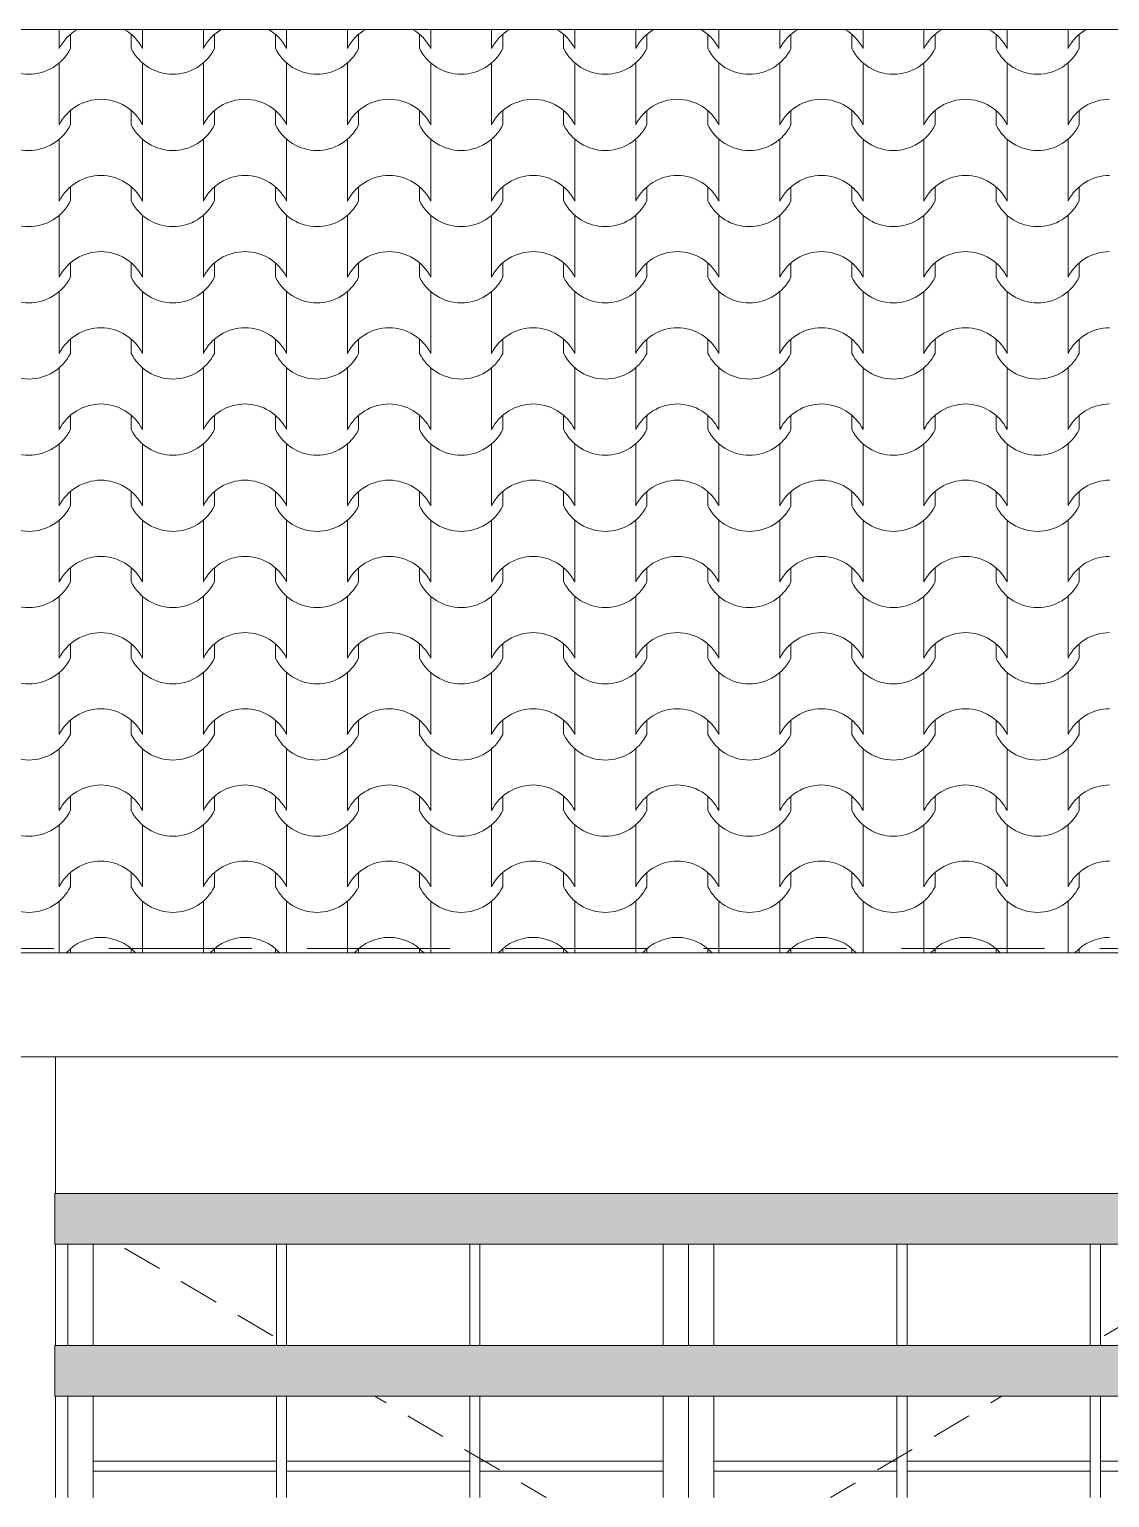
# Model space of a CAD drawing. Header units: millimetres. Extents: x 323482 to 503016, y 8175 to 72038.
# Drawn here: x 463846 to 465978, y 18728 to 21625 of the extents above; entities that cross this region are included whole.
import ezdxf

# ---------------------------------------------------------------- set-up
doc = ezdxf.new("R2010")
doc.units = ezdxf.units.MM
doc.header["$MEASUREMENT"] = 0
doc.linetypes.add('Hidden Line', pattern=[391.222223, 282.222223, -109])
for name, color, linetype, lineweight in [('2D Drafting - General_Pen_No__101', 252, 'Continuous', 13), ('Shell - Roof_Pen_No__120', 7, 'Continuous', 13), ('Structural - Bearing_Pen_No__120', 7, 'Continuous', 13)]:
    doc.layers.add(name, color=color, linetype=linetype, lineweight=lineweight)
doc.layers.add('2D Drafting - General_Pen_No__102', color=7, linetype='Continuous', lineweight=13, true_color=0xcccccc)
doc.layers.add('Structural - Bearing_Pen_No__83', color=7, linetype='Continuous', lineweight=13, true_color=0xff9955)

# ---------------------------------------------------------------- blocks, each defined once
blk = doc.blocks.new('*X2')
at = {"layer": '2D Drafting - General_Pen_No__101', "color": 252, "linetype": 'Continuous', "lineweight": 13}
for p, q in [((463904.8, 21625.4), (463904.8, 21587.4)), ((463926.8, 21615.5), (463926.8, 21587.4)), ((464047, 21615.5), (464047, 21587.4)), ((464069, 21625.4), (464069, 21587.4)), ((464189.2, 21625.4), (464189.2, 21587.4)), ((464211.2, 21615.5), (464211.2, 21587.4)), ((464331.5, 21615.5), (464331.5, 21587.4)), ((464353.5, 21625.4), (464353.5, 21587.4)), ((464473.7, 21625.4), (464473.7, 21587.4)), ((464495.7, 21615.5), (464495.7, 21587.4)), ((464616, 21615.5), (464616, 21587.4)), ((464638, 21625.4), (464638, 21587.4)), ((464758.2, 21625.4), (464758.2, 21587.4)), ((464780.2, 21615.5), (464780.2, 21587.4)), ((464900.4, 21615.5), (464900.4, 21587.4)), ((464922.4, 21625.4), (464922.4, 21587.4)), ((465042.7, 21625.4), (465042.7, 21587.4)), ((465064.7, 21615.5), (465064.7, 21587.4)), ((465184.9, 21615.5), (465184.9, 21587.4)), ((465206.9, 21625.4), (465206.9, 21587.4)), ((465327.2, 21625.4), (465327.2, 21587.4)), ((465349.2, 21615.5), (465349.2, 21587.4)), ((465469.4, 21615.5), (465469.4, 21587.4)), ((465491.4, 21625.4), (465491.4, 21587.4)), ((465611.6, 21625.4), (465611.6, 21587.4)), ((465633.6, 21615.5), (465633.6, 21587.4)), ((465753.9, 21615.5), (465753.9, 21587.4)), ((465775.9, 21625.4), (465775.9, 21587.4)), ((465896.1, 21625.4), (465896.1, 21587.4)), ((465918.1, 21615.5), (465918.1, 21587.4)), ((463904.8, 21559), (463904.8, 21498.1)), ((464069, 21559), (464069, 21498.1)), ((464189.2, 21559), (464189.2, 21498.1)), ((464353.5, 21559), (464353.5, 21498.1)), ((464473.7, 21559), (464473.7, 21498.1)), ((464638, 21559), (464638, 21498.1)), ((464758.2, 21559), (464758.2, 21498.1)), ((464922.4, 21559), (464922.4, 21498.1)), ((465042.7, 21559), (465042.7, 21498.1)), ((465206.9, 21559), (465206.9, 21498.1)), ((465327.2, 21559), (465327.2, 21498.1)), ((465491.4, 21559), (465491.4, 21498.1)), ((465611.6, 21559), (465611.6, 21498.1)), ((465775.9, 21559), (465775.9, 21498.1)), ((465896.1, 21559), (465896.1, 21498.1)), ((463904.8, 21498.1), (463904.8, 21437.1)), ((464069, 21498.1), (464069, 21437.1)), ((464189.2, 21498.1), (464189.2, 21437.1)), ((464353.5, 21498.1), (464353.5, 21437.1)), ((464473.7, 21498.1), (464473.7, 21437.1)), ((464638, 21498.1), (464638, 21437.1)), ((464758.2, 21498.1), (464758.2, 21437.1)), ((464922.4, 21498.1), (464922.4, 21437.1)), ((465042.7, 21498.1), (465042.7, 21437.1)), ((465206.9, 21498.1), (465206.9, 21437.1)), ((465327.2, 21498.1), (465327.2, 21437.1)), ((465491.4, 21498.1), (465491.4, 21437.1)), ((465611.6, 21498.1), (465611.6, 21437.1)), ((465775.9, 21498.1), (465775.9, 21437.1)), ((465896.1, 21498.1), (465896.1, 21437.1)), ((463926.8, 21465.1), (463926.8, 21437.1)), ((464047, 21465.1), (464047, 21437.1)), ((464211.2, 21465.1), (464211.2, 21437.1)), ((464331.5, 21465.1), (464331.5, 21437.1)), ((464495.7, 21465.1), (464495.7, 21437.1)), ((464616, 21465.1), (464616, 21437.1)), ((464780.2, 21465.1), (464780.2, 21437.1)), ((464900.4, 21465.1), (464900.4, 21437.1)), ((465064.7, 21465.1), (465064.7, 21437.1)), ((465184.9, 21465.1), (465184.9, 21437.1)), ((465349.2, 21465.1), (465349.2, 21437.1)), ((465469.4, 21465.1), (465469.4, 21437.1)), ((465633.6, 21465.1), (465633.6, 21437.1)), ((465753.9, 21465.1), (465753.9, 21437.1)), ((465918.1, 21465.1), (465918.1, 21437.1)), ((463904.8, 21408.7), (463904.8, 21347.7)), ((464069, 21408.7), (464069, 21347.7)), ((464189.2, 21408.7), (464189.2, 21347.7)), ((464353.5, 21408.7), (464353.5, 21347.7)), ((464473.7, 21408.7), (464473.7, 21347.7)), ((464638, 21408.7), (464638, 21347.7)), ((464758.2, 21408.7), (464758.2, 21347.7)), ((464922.4, 21408.7), (464922.4, 21347.7)), ((465042.7, 21408.7), (465042.7, 21347.7)), ((465206.9, 21408.7), (465206.9, 21347.7)), ((465327.2, 21408.7), (465327.2, 21347.7)), ((465491.4, 21408.7), (465491.4, 21347.7)), ((465611.6, 21408.7), (465611.6, 21347.7)), ((465775.9, 21408.7), (465775.9, 21347.7)), ((465896.1, 21408.7), (465896.1, 21347.7)), ((463904.8, 21347.7), (463904.8, 21286.8)), ((464069, 21347.7), (464069, 21286.8)), ((464189.2, 21347.7), (464189.2, 21286.8)), ((464353.5, 21347.7), (464353.5, 21286.8)), ((464473.7, 21347.7), (464473.7, 21286.8)), ((464638, 21347.7), (464638, 21286.8)), ((464758.2, 21347.7), (464758.2, 21286.8)), ((464922.4, 21347.7), (464922.4, 21286.8)), ((465042.7, 21347.7), (465042.7, 21286.8)), ((465206.9, 21347.7), (465206.9, 21286.8)), ((465327.2, 21347.7), (465327.2, 21286.8)), ((465491.4, 21347.7), (465491.4, 21286.8)), ((465611.6, 21347.7), (465611.6, 21286.8)), ((465775.9, 21347.7), (465775.9, 21286.8)), ((465896.1, 21347.7), (465896.1, 21286.8)), ((463926.8, 21314.8), (463926.8, 21286.8)), ((464047, 21314.8), (464047, 21286.8)), ((464211.2, 21314.8), (464211.2, 21286.8)), ((464331.5, 21314.8), (464331.5, 21286.8)), ((464495.7, 21314.8), (464495.7, 21286.8)), ((464616, 21314.8), (464616, 21286.8)), ((464780.2, 21314.8), (464780.2, 21286.8)), ((464900.4, 21314.8), (464900.4, 21286.8)), ((465064.7, 21314.8), (465064.7, 21286.8)), ((465184.9, 21314.8), (465184.9, 21286.8)), ((465349.2, 21314.8), (465349.2, 21286.8)), ((465469.4, 21314.8), (465469.4, 21286.8)), ((465633.6, 21314.8), (465633.6, 21286.8)), ((465753.9, 21314.8), (465753.9, 21286.8)), ((465918.1, 21314.8), (465918.1, 21286.8)), ((463904.8, 21258.4), (463904.8, 21197.4)), ((464069, 21258.4), (464069, 21197.4)), ((464189.2, 21258.4), (464189.2, 21197.4)), ((464353.5, 21258.4), (464353.5, 21197.4)), ((464473.7, 21258.4), (464473.7, 21197.4)), ((464638, 21258.4), (464638, 21197.4)), ((464758.2, 21258.4), (464758.2, 21197.4)), ((464922.4, 21258.4), (464922.4, 21197.4)), ((465042.7, 21258.4), (465042.7, 21197.4)), ((465206.9, 21258.4), (465206.9, 21197.4)), ((465327.2, 21258.4), (465327.2, 21197.4)), ((465491.4, 21258.4), (465491.4, 21197.4)), ((465611.6, 21258.4), (465611.6, 21197.4)), ((465775.9, 21258.4), (465775.9, 21197.4)), ((465896.1, 21258.4), (465896.1, 21197.4)), ((463904.8, 21197.4), (463904.8, 21136.4)), ((464069, 21197.4), (464069, 21136.4)), ((464189.2, 21197.4), (464189.2, 21136.4)), ((464353.5, 21197.4), (464353.5, 21136.4)), ((464473.7, 21197.4), (464473.7, 21136.4)), ((464638, 21197.4), (464638, 21136.4)), ((464758.2, 21197.4), (464758.2, 21136.4)), ((464922.4, 21197.4), (464922.4, 21136.4)), ((465042.7, 21197.4), (465042.7, 21136.4)), ((465206.9, 21197.4), (465206.9, 21136.4)), ((465327.2, 21197.4), (465327.2, 21136.4)), ((465491.4, 21197.4), (465491.4, 21136.4)), ((465611.6, 21197.4), (465611.6, 21136.4)), ((465775.9, 21197.4), (465775.9, 21136.4)), ((465896.1, 21197.4), (465896.1, 21136.4)), ((463926.8, 21164.4), (463926.8, 21136.4)), ((464047, 21164.4), (464047, 21136.4)), ((464211.2, 21164.4), (464211.2, 21136.4)), ((464331.5, 21164.4), (464331.5, 21136.4)), ((464495.7, 21164.4), (464495.7, 21136.4)), ((464616, 21164.4), (464616, 21136.4)), ((464780.2, 21164.4), (464780.2, 21136.4)), ((464900.4, 21164.4), (464900.4, 21136.4)), ((465064.7, 21164.4), (465064.7, 21136.4)), ((465184.9, 21164.4), (465184.9, 21136.4)), ((465349.2, 21164.4), (465349.2, 21136.4)), ((465469.4, 21164.4), (465469.4, 21136.4)), ((465633.6, 21164.4), (465633.6, 21136.4)), ((465753.9, 21164.4), (465753.9, 21136.4)), ((465918.1, 21164.4), (465918.1, 21136.4)), ((463904.8, 21108), (463904.8, 21047.1)), ((464069, 21108), (464069, 21047.1)), ((464189.2, 21108), (464189.2, 21047.1)), ((464353.5, 21108), (464353.5, 21047.1)), ((464473.7, 21108), (464473.7, 21047.1)), ((464638, 21108), (464638, 21047.1)), ((464758.2, 21108), (464758.2, 21047.1)), ((464922.4, 21108), (464922.4, 21047.1)), ((465042.7, 21108), (465042.7, 21047.1)), ((465206.9, 21108), (465206.9, 21047.1)), ((465327.2, 21108), (465327.2, 21047.1)), ((465491.4, 21108), (465491.4, 21047.1)), ((465611.6, 21108), (465611.6, 21047.1)), ((465775.9, 21108), (465775.9, 21047.1)), ((465896.1, 21108), (465896.1, 21047.1)), ((463904.8, 21047.1), (463904.8, 20986.1)), ((464069, 21047.1), (464069, 20986.1)), ((464189.2, 21047.1), (464189.2, 20986.1)), ((464353.5, 21047.1), (464353.5, 20986.1)), ((464473.7, 21047.1), (464473.7, 20986.1)), ((464638, 21047.1), (464638, 20986.1)), ((464758.2, 21047.1), (464758.2, 20986.1)), ((464922.4, 21047.1), (464922.4, 20986.1)), ((465042.7, 21047.1), (465042.7, 20986.1)), ((465206.9, 21047.1), (465206.9, 20986.1)), ((465327.2, 21047.1), (465327.2, 20986.1)), ((465491.4, 21047.1), (465491.4, 20986.1)), ((465611.6, 21047.1), (465611.6, 20986.1)), ((465775.9, 21047.1), (465775.9, 20986.1)), ((465896.1, 21047.1), (465896.1, 20986.1)), ((463926.8, 21014.1), (463926.8, 20986.1)), ((464047, 21014.1), (464047, 20986.1)), ((464211.2, 21014.1), (464211.2, 20986.1)), ((464331.5, 21014.1), (464331.5, 20986.1)), ((464495.7, 21014.1), (464495.7, 20986.1)), ((464616, 21014.1), (464616, 20986.1)), ((464780.2, 21014.1), (464780.2, 20986.1)), ((464900.4, 21014.1), (464900.4, 20986.1)), ((465064.7, 21014.1), (465064.7, 20986.1)), ((465184.9, 21014.1), (465184.9, 20986.1)), ((465349.2, 21014.1), (465349.2, 20986.1)), ((465469.4, 21014.1), (465469.4, 20986.1)), ((465633.6, 21014.1), (465633.6, 20986.1)), ((465753.9, 21014.1), (465753.9, 20986.1)), ((465918.1, 21014.1), (465918.1, 20986.1)), ((463904.8, 20957.7), (463904.8, 20896.7)), ((464069, 20957.7), (464069, 20896.7)), ((464189.2, 20957.7), (464189.2, 20896.7)), ((464353.5, 20957.7), (464353.5, 20896.7)), ((464473.7, 20957.7), (464473.7, 20896.7)), ((464638, 20957.7), (464638, 20896.7)), ((464758.2, 20957.7), (464758.2, 20896.7)), ((464922.4, 20957.7), (464922.4, 20896.7)), ((465042.7, 20957.7), (465042.7, 20896.7)), ((465206.9, 20957.7), (465206.9, 20896.7)), ((465327.2, 20957.7), (465327.2, 20896.7)), ((465491.4, 20957.7), (465491.4, 20896.7)), ((465611.6, 20957.7), (465611.6, 20896.7)), ((465775.9, 20957.7), (465775.9, 20896.7)), ((465896.1, 20957.7), (465896.1, 20896.7)), ((463904.8, 20896.7), (463904.8, 20835.7)), ((464069, 20896.7), (464069, 20835.7)), ((464189.2, 20896.7), (464189.2, 20835.7)), ((464353.5, 20896.7), (464353.5, 20835.7)), ((464473.7, 20896.7), (464473.7, 20835.7)), ((464638, 20896.7), (464638, 20835.7)), ((464758.2, 20896.7), (464758.2, 20835.7)), ((464922.4, 20896.7), (464922.4, 20835.7)), ((465042.7, 20896.7), (465042.7, 20835.7)), ((465206.9, 20896.7), (465206.9, 20835.7)), ((465327.2, 20896.7), (465327.2, 20835.7)), ((465491.4, 20896.7), (465491.4, 20835.7)), ((465611.6, 20896.7), (465611.6, 20835.7)), ((465775.9, 20896.7), (465775.9, 20835.7)), ((465896.1, 20896.7), (465896.1, 20835.7)), ((463926.8, 20863.8), (463926.8, 20835.7)), ((464047, 20863.8), (464047, 20835.7)), ((464211.2, 20863.8), (464211.2, 20835.7)), ((464331.5, 20863.8), (464331.5, 20835.7)), ((464495.7, 20863.8), (464495.7, 20835.7)), ((464616, 20863.8), (464616, 20835.7)), ((464780.2, 20863.8), (464780.2, 20835.7)), ((464900.4, 20863.8), (464900.4, 20835.7)), ((465064.7, 20863.8), (465064.7, 20835.7)), ((465184.9, 20863.8), (465184.9, 20835.7)), ((465349.2, 20863.8), (465349.2, 20835.7)), ((465469.4, 20863.8), (465469.4, 20835.7)), ((465633.6, 20863.8), (465633.6, 20835.7)), ((465753.9, 20863.8), (465753.9, 20835.7)), ((465918.1, 20863.8), (465918.1, 20835.7)), ((463904.8, 20807.4), (463904.8, 20746.4)), ((464069, 20807.4), (464069, 20746.4)), ((464189.2, 20807.4), (464189.2, 20746.4)), ((464353.5, 20807.4), (464353.5, 20746.4)), ((464473.7, 20807.4), (464473.7, 20746.4)), ((464638, 20807.4), (464638, 20746.4)), ((464758.2, 20807.4), (464758.2, 20746.4)), ((464922.4, 20807.4), (464922.4, 20746.4)), ((465042.7, 20807.4), (465042.7, 20746.4)), ((465206.9, 20807.4), (465206.9, 20746.4)), ((465327.2, 20807.4), (465327.2, 20746.4)), ((465491.4, 20807.4), (465491.4, 20746.4)), ((465611.6, 20807.4), (465611.6, 20746.4)), ((465775.9, 20807.4), (465775.9, 20746.4)), ((465896.1, 20807.4), (465896.1, 20746.4)), ((463904.8, 20746.4), (463904.8, 20685.4)), ((464069, 20746.4), (464069, 20685.4)), ((464189.2, 20746.4), (464189.2, 20685.4)), ((464353.5, 20746.4), (464353.5, 20685.4)), ((464473.7, 20746.4), (464473.7, 20685.4)), ((464638, 20746.4), (464638, 20685.4)), ((464758.2, 20746.4), (464758.2, 20685.4)), ((464922.4, 20746.4), (464922.4, 20685.4)), ((465042.7, 20746.4), (465042.7, 20685.4)), ((465206.9, 20746.4), (465206.9, 20685.4)), ((465327.2, 20746.4), (465327.2, 20685.4)), ((465491.4, 20746.4), (465491.4, 20685.4)), ((465611.6, 20746.4), (465611.6, 20685.4)), ((465775.9, 20746.4), (465775.9, 20685.4)), ((465896.1, 20746.4), (465896.1, 20685.4)), ((463926.8, 20713.4), (463926.8, 20685.4)), ((464047, 20713.4), (464047, 20685.4)), ((464211.2, 20713.4), (464211.2, 20685.4)), ((464331.5, 20713.4), (464331.5, 20685.4)), ((464495.7, 20713.4), (464495.7, 20685.4)), ((464616, 20713.4), (464616, 20685.4)), ((464780.2, 20713.4), (464780.2, 20685.4)), ((464900.4, 20713.4), (464900.4, 20685.4)), ((465064.7, 20713.4), (465064.7, 20685.4)), ((465184.9, 20713.4), (465184.9, 20685.4)), ((465349.2, 20713.4), (465349.2, 20685.4)), ((465469.4, 20713.4), (465469.4, 20685.4)), ((465633.6, 20713.4), (465633.6, 20685.4)), ((465753.9, 20713.4), (465753.9, 20685.4)), ((465918.1, 20713.4), (465918.1, 20685.4)), ((463904.8, 20657), (463904.8, 20596)), ((464069, 20657), (464069, 20596)), ((464189.2, 20657), (464189.2, 20596)), ((464353.5, 20657), (464353.5, 20596)), ((464473.7, 20657), (464473.7, 20596)), ((464638, 20657), (464638, 20596)), ((464758.2, 20657), (464758.2, 20596)), ((464922.4, 20657), (464922.4, 20596)), ((465042.7, 20657), (465042.7, 20596)), ((465206.9, 20657), (465206.9, 20596)), ((465327.2, 20657), (465327.2, 20596)), ((465491.4, 20657), (465491.4, 20596)), ((465611.6, 20657), (465611.6, 20596)), ((465775.9, 20657), (465775.9, 20596)), ((465896.1, 20657), (465896.1, 20596)), ((463904.8, 20596), (463904.8, 20535.1)), ((464069, 20596), (464069, 20535.1)), ((464189.2, 20596), (464189.2, 20535.1)), ((464353.5, 20596), (464353.5, 20535.1)), ((464473.7, 20596), (464473.7, 20535.1)), ((464638, 20596), (464638, 20535.1)), ((464758.2, 20596), (464758.2, 20535.1)), ((464922.4, 20596), (464922.4, 20535.1)), ((465042.7, 20596), (465042.7, 20535.1)), ((465206.9, 20596), (465206.9, 20535.1)), ((465327.2, 20596), (465327.2, 20535.1)), ((465491.4, 20596), (465491.4, 20535.1)), ((465611.6, 20596), (465611.6, 20535.1)), ((465775.9, 20596), (465775.9, 20535.1)), ((465896.1, 20596), (465896.1, 20535.1)), ((463926.8, 20563.1), (463926.8, 20535.1)), ((464047, 20563.1), (464047, 20535.1)), ((464211.2, 20563.1), (464211.2, 20535.1)), ((464331.5, 20563.1), (464331.5, 20535.1)), ((464495.7, 20563.1), (464495.7, 20535.1)), ((464616, 20563.1), (464616, 20535.1)), ((464780.2, 20563.1), (464780.2, 20535.1)), ((464900.4, 20563.1), (464900.4, 20535.1)), ((465064.7, 20563.1), (465064.7, 20535.1)), ((465184.9, 20563.1), (465184.9, 20535.1)), ((465349.2, 20563.1), (465349.2, 20535.1)), ((465469.4, 20563.1), (465469.4, 20535.1)), ((465633.6, 20563.1), (465633.6, 20535.1)), ((465753.9, 20563.1), (465753.9, 20535.1)), ((465918.1, 20563.1), (465918.1, 20535.1)), ((463904.8, 20506.7), (463904.8, 20445.7)), ((464069, 20506.7), (464069, 20445.7)), ((464189.2, 20506.7), (464189.2, 20445.7)), ((464353.5, 20506.7), (464353.5, 20445.7)), ((464473.7, 20506.7), (464473.7, 20445.7)), ((464638, 20506.7), (464638, 20445.7)), ((464758.2, 20506.7), (464758.2, 20445.7)), ((464922.4, 20506.7), (464922.4, 20445.7)), ((465042.7, 20506.7), (465042.7, 20445.7)), ((465206.9, 20506.7), (465206.9, 20445.7)), ((465327.2, 20506.7), (465327.2, 20445.7)), ((465491.4, 20506.7), (465491.4, 20445.7)), ((465611.6, 20506.7), (465611.6, 20445.7)), ((465775.9, 20506.7), (465775.9, 20445.7)), ((465896.1, 20506.7), (465896.1, 20445.7)), ((463904.8, 20445.7), (463904.8, 20384.7)), ((464069, 20445.7), (464069, 20384.7)), ((464189.2, 20445.7), (464189.2, 20384.7)), ((464353.5, 20445.7), (464353.5, 20384.7)), ((464473.7, 20445.7), (464473.7, 20384.7)), ((464638, 20445.7), (464638, 20384.7)), ((464758.2, 20445.7), (464758.2, 20384.7)), ((464922.4, 20445.7), (464922.4, 20384.7)), ((465042.7, 20445.7), (465042.7, 20384.7)), ((465206.9, 20445.7), (465206.9, 20384.7)), ((465327.2, 20445.7), (465327.2, 20384.7)), ((465491.4, 20445.7), (465491.4, 20384.7)), ((465611.6, 20445.7), (465611.6, 20384.7)), ((465775.9, 20445.7), (465775.9, 20384.7)), ((465896.1, 20445.7), (465896.1, 20384.7)), ((463926.8, 20412.8), (463926.8, 20384.7)), ((464047, 20412.8), (464047, 20384.7)), ((464211.2, 20412.8), (464211.2, 20384.7)), ((464331.5, 20412.8), (464331.5, 20384.7)), ((464495.7, 20412.8), (464495.7, 20384.7)), ((464616, 20412.8), (464616, 20384.7)), ((464780.2, 20412.8), (464780.2, 20384.7)), ((464900.4, 20412.8), (464900.4, 20384.7)), ((465064.7, 20412.8), (465064.7, 20384.7)), ((465184.9, 20412.8), (465184.9, 20384.7)), ((465349.2, 20412.8), (465349.2, 20384.7)), ((465469.4, 20412.8), (465469.4, 20384.7)), ((465633.6, 20412.8), (465633.6, 20384.7)), ((465753.9, 20412.8), (465753.9, 20384.7)), ((465918.1, 20412.8), (465918.1, 20384.7)), ((463904.8, 20356.3), (463904.8, 20295.4)), ((464069, 20356.3), (464069, 20295.4)), ((464189.2, 20356.3), (464189.2, 20295.4)), ((464353.5, 20356.3), (464353.5, 20295.4)), ((464473.7, 20356.3), (464473.7, 20295.4)), ((464638, 20356.3), (464638, 20295.4)), ((464758.2, 20356.3), (464758.2, 20295.4)), ((464922.4, 20356.3), (464922.4, 20295.4)), ((465042.7, 20356.3), (465042.7, 20295.4)), ((465206.9, 20356.3), (465206.9, 20295.4)), ((465327.2, 20356.3), (465327.2, 20295.4)), ((465491.4, 20356.3), (465491.4, 20295.4)), ((465611.6, 20356.3), (465611.6, 20295.4)), ((465775.9, 20356.3), (465775.9, 20295.4)), ((465896.1, 20356.3), (465896.1, 20295.4)), ((463904.8, 20295.4), (463904.8, 20234.4)), ((464069, 20295.4), (464069, 20234.4)), ((464189.2, 20295.4), (464189.2, 20234.4)), ((464353.5, 20295.4), (464353.5, 20234.4)), ((464473.7, 20295.4), (464473.7, 20234.4)), ((464638, 20295.4), (464638, 20234.4)), ((464758.2, 20295.4), (464758.2, 20234.4)), ((464922.4, 20295.4), (464922.4, 20234.4)), ((465042.7, 20295.4), (465042.7, 20234.4)), ((465206.9, 20295.4), (465206.9, 20234.4)), ((465327.2, 20295.4), (465327.2, 20234.4)), ((465491.4, 20295.4), (465491.4, 20234.4)), ((465611.6, 20295.4), (465611.6, 20234.4)), ((465775.9, 20295.4), (465775.9, 20234.4)), ((465896.1, 20295.4), (465896.1, 20234.4)), ((463926.8, 20262.4), (463926.8, 20234.4)), ((464047, 20262.4), (464047, 20234.4)), ((464211.2, 20262.4), (464211.2, 20234.4)), ((464331.5, 20262.4), (464331.5, 20234.4)), ((464495.7, 20262.4), (464495.7, 20234.4)), ((464616, 20262.4), (464616, 20234.4)), ((464780.2, 20262.4), (464780.2, 20234.4)), ((464900.4, 20262.4), (464900.4, 20234.4)), ((465064.7, 20262.4), (465064.7, 20234.4)), ((465184.9, 20262.4), (465184.9, 20234.4)), ((465349.2, 20262.4), (465349.2, 20234.4)), ((465469.4, 20262.4), (465469.4, 20234.4)), ((465633.6, 20262.4), (465633.6, 20234.4)), ((465753.9, 20262.4), (465753.9, 20234.4)), ((465918.1, 20262.4), (465918.1, 20234.4)), ((463904.8, 20206), (463904.8, 20145)), ((464069, 20206), (464069, 20145)), ((464189.2, 20206), (464189.2, 20145)), ((464353.5, 20206), (464353.5, 20145)), ((464473.7, 20206), (464473.7, 20145)), ((464638, 20206), (464638, 20145)), ((464758.2, 20206), (464758.2, 20145)), ((464922.4, 20206), (464922.4, 20145)), ((465042.7, 20206), (465042.7, 20145)), ((465206.9, 20206), (465206.9, 20145)), ((465327.2, 20206), (465327.2, 20145)), ((465491.4, 20206), (465491.4, 20145)), ((465611.6, 20206), (465611.6, 20145)), ((465775.9, 20206), (465775.9, 20145)), ((465896.1, 20206), (465896.1, 20145)), ((463904.8, 20145), (463904.8, 20084.1)), ((464069, 20145), (464069, 20084.1)), ((464189.2, 20145), (464189.2, 20084.1)), ((464353.5, 20145), (464353.5, 20084.1)), ((464473.7, 20145), (464473.7, 20084.1)), ((464638, 20145), (464638, 20084.1)), ((464758.2, 20145), (464758.2, 20084.1)), ((464922.4, 20145), (464922.4, 20084.1)), ((465042.7, 20145), (465042.7, 20084.1)), ((465206.9, 20145), (465206.9, 20084.1)), ((465327.2, 20145), (465327.2, 20084.1)), ((465491.4, 20145), (465491.4, 20084.1)), ((465611.6, 20145), (465611.6, 20084.1)), ((465775.9, 20145), (465775.9, 20084.1)), ((465896.1, 20145), (465896.1, 20084.1)), ((463926.8, 20112.1), (463926.8, 20084.1)), ((464047, 20112.1), (464047, 20084.1)), ((464211.2, 20112.1), (464211.2, 20084.1)), ((464331.5, 20112.1), (464331.5, 20084.1)), ((464495.7, 20112.1), (464495.7, 20084.1)), ((464616, 20112.1), (464616, 20084.1)), ((464780.2, 20112.1), (464780.2, 20084.1)), ((464900.4, 20112.1), (464900.4, 20084.1)), ((465064.7, 20112.1), (465064.7, 20084.1)), ((465184.9, 20112.1), (465184.9, 20084.1)), ((465349.2, 20112.1), (465349.2, 20084.1)), ((465469.4, 20112.1), (465469.4, 20084.1)), ((465633.6, 20112.1), (465633.6, 20084.1)), ((465753.9, 20112.1), (465753.9, 20084.1)), ((465918.1, 20112.1), (465918.1, 20084.1)), ((463904.8, 20055.7), (463904.8, 19994.7)), ((464069, 20055.7), (464069, 19994.7)), ((464189.2, 20055.7), (464189.2, 19994.7)), ((464353.5, 20055.7), (464353.5, 19994.7)), ((464473.7, 20055.7), (464473.7, 19994.7)), ((464638, 20055.7), (464638, 19994.7)), ((464758.2, 20055.7), (464758.2, 19994.7)), ((464922.4, 20055.7), (464922.4, 19994.7)), ((465042.7, 20055.7), (465042.7, 19994.7)), ((465206.9, 20055.7), (465206.9, 19994.7)), ((465327.2, 20055.7), (465327.2, 19994.7)), ((465491.4, 20055.7), (465491.4, 19994.7)), ((465611.6, 20055.7), (465611.6, 19994.7)), ((465775.9, 20055.7), (465775.9, 19994.7)), ((465896.1, 20055.7), (465896.1, 19994.7)), ((463904.8, 19994.7), (463904.8, 19933.7)), ((464069, 19994.7), (464069, 19933.7)), ((464189.2, 19994.7), (464189.2, 19933.7)), ((464353.5, 19994.7), (464353.5, 19933.7)), ((464473.7, 19994.7), (464473.7, 19933.7)), ((464638, 19994.7), (464638, 19933.7)), ((464758.2, 19994.7), (464758.2, 19933.7)), ((464922.4, 19994.7), (464922.4, 19933.7)), ((465042.7, 19994.7), (465042.7, 19933.7)), ((465206.9, 19994.7), (465206.9, 19933.7)), ((465327.2, 19994.7), (465327.2, 19933.7)), ((465491.4, 19994.7), (465491.4, 19933.7)), ((465611.6, 19994.7), (465611.6, 19933.7)), ((465775.9, 19994.7), (465775.9, 19933.7)), ((465896.1, 19994.7), (465896.1, 19933.7)), ((463926.8, 19961.8), (463926.8, 19933.7)), ((464047, 19961.8), (464047, 19933.7)), ((464211.2, 19961.8), (464211.2, 19933.7)), ((464331.5, 19961.8), (464331.5, 19933.7)), ((464495.7, 19961.8), (464495.7, 19933.7)), ((464616, 19961.8), (464616, 19933.7)), ((464780.2, 19961.8), (464780.2, 19933.7)), ((464900.4, 19961.8), (464900.4, 19933.7)), ((465064.7, 19961.8), (465064.7, 19933.7)), ((465184.9, 19961.8), (465184.9, 19933.7)), ((465349.2, 19961.8), (465349.2, 19933.7)), ((465469.4, 19961.8), (465469.4, 19933.7)), ((465633.6, 19961.8), (465633.6, 19933.7)), ((465753.9, 19961.8), (465753.9, 19933.7)), ((465918.1, 19961.8), (465918.1, 19933.7)), ((463904.8, 19905.3), (463904.8, 19844.4)), ((464069, 19905.3), (464069, 19844.4)), ((464189.2, 19905.3), (464189.2, 19844.4)), ((464353.5, 19905.3), (464353.5, 19844.4)), ((464473.7, 19905.3), (464473.7, 19844.4)), ((464638, 19905.3), (464638, 19844.4)), ((464758.2, 19905.3), (464758.2, 19844.4)), ((464922.4, 19905.3), (464922.4, 19844.4)), ((465042.7, 19905.3), (465042.7, 19844.4)), ((465206.9, 19905.3), (465206.9, 19844.4)), ((465327.2, 19905.3), (465327.2, 19844.4)), ((465491.4, 19905.3), (465491.4, 19844.4)), ((465611.6, 19905.3), (465611.6, 19844.4)), ((465775.9, 19905.3), (465775.9, 19844.4)), ((465896.1, 19905.3), (465896.1, 19844.4)), ((463904.8, 19844.4), (463904.8, 19803.4)), ((464069, 19844.4), (464069, 19803.4)), ((464189.2, 19844.4), (464189.2, 19803.4)), ((464353.5, 19844.4), (464353.5, 19803.4)), ((464473.7, 19844.4), (464473.7, 19803.4)), ((464638, 19844.4), (464638, 19803.4)), ((464758.2, 19844.4), (464758.2, 19803.4)), ((464922.4, 19844.4), (464922.4, 19803.4)), ((465042.7, 19844.4), (465042.7, 19803.4)), ((465206.9, 19844.4), (465206.9, 19803.4)), ((465327.2, 19844.4), (465327.2, 19803.4)), ((465491.4, 19844.4), (465491.4, 19803.4)), ((465611.6, 19844.4), (465611.6, 19803.4)), ((465775.9, 19844.4), (465775.9, 19803.4)), ((465896.1, 19844.4), (465896.1, 19803.4)), ((463926.8, 19811.4), (463926.8, 19803.4)), ((464047, 19811.4), (464047, 19803.4)), ((464211.2, 19811.4), (464211.2, 19803.4)), ((464331.5, 19811.4), (464331.5, 19803.4)), ((464495.7, 19811.4), (464495.7, 19803.4)), ((464616, 19811.4), (464616, 19803.4)), ((464780.2, 19811.4), (464780.2, 19803.4)), ((464900.4, 19811.4), (464900.4, 19803.4)), ((465064.7, 19811.4), (465064.7, 19803.4)), ((465184.9, 19811.4), (465184.9, 19803.4)), ((465349.2, 19811.4), (465349.2, 19803.4)), ((465469.4, 19811.4), (465469.4, 19803.4)), ((465633.6, 19811.4), (465633.6, 19803.4)), ((465753.9, 19811.4), (465753.9, 19803.4)), ((465918.1, 19811.4), (465918.1, 19803.4))]:
    blk.add_line(p, q, dxfattribs=at)
for centre, radius, start, end in [((463987.2, 21545.5), 92.5, 120.1431, 153.0115), ((463986.6, 21545.5), 92.5, 26.9885, 59.8569), ((464271.6, 21545.5), 92.5, 120.1431, 153.0115), ((464271.1, 21545.5), 92.5, 26.9885, 59.8569), ((464556.1, 21545.5), 92.5, 120.1431, 153.0115), ((464555.6, 21545.5), 92.5, 26.9885, 59.8569), ((464840.6, 21545.5), 92.5, 120.1431, 153.0115), ((464840, 21545.5), 92.5, 26.9885, 59.8569), ((465125.1, 21545.5), 92.5, 120.1431, 153.0115), ((465124.5, 21545.5), 92.5, 26.9885, 59.8569), ((465409.6, 21545.5), 92.5, 120.1431, 153.0115), ((465409, 21545.5), 92.5, 26.9885, 59.8569), ((465694, 21545.5), 92.5, 120.1431, 153.0115), ((465693.5, 21545.5), 92.5, 26.9885, 59.8569), ((465978.5, 21545.5), 92.5, 120.1431, 153.0115), ((463844.6, 21628.7), 91.9, 206.7044, 333.2956), ((464129.1, 21628.7), 91.9, 206.7044, 333.2956), ((464413.6, 21628.7), 91.9, 206.7044, 333.2956), ((464698.1, 21628.7), 91.9, 206.7044, 333.2956), ((464982.6, 21628.7), 91.9, 206.7044, 333.2956), ((465267, 21628.7), 91.9, 206.7044, 333.2956), ((465551.5, 21628.7), 91.9, 206.7044, 333.2956), ((465836, 21628.7), 91.9, 206.7044, 333.2956), ((463987.2, 21395.1), 92.5, 90.1705, 153.0115), ((463986.6, 21395.1), 92.5, 26.9885, 89.8295), ((464271.6, 21395.1), 92.5, 90.1705, 153.0115), ((464271.1, 21395.1), 92.5, 26.9885, 89.8295), ((464556.1, 21395.1), 92.5, 90.1705, 153.0115), ((464555.6, 21395.1), 92.5, 26.9885, 89.8295), ((464840.6, 21395.1), 92.5, 90.1705, 153.0115), ((464840, 21395.1), 92.5, 26.9885, 89.8295), ((465125.1, 21395.1), 92.5, 90.1705, 153.0115), ((465124.5, 21395.1), 92.5, 26.9885, 89.8295), ((465409.6, 21395.1), 92.5, 90.1705, 153.0115), ((465409, 21395.1), 92.5, 26.9885, 89.8295), ((465694, 21395.1), 92.5, 90.1705, 153.0115), ((465693.5, 21395.1), 92.5, 26.9885, 89.8295), ((465978.5, 21395.1), 92.5, 90.1705, 153.0115), ((463844.6, 21478.4), 91.9, 206.7044, 333.2956), ((464129.1, 21478.4), 91.9, 206.7044, 333.2956), ((464413.6, 21478.4), 91.9, 206.7044, 333.2956), ((464698.1, 21478.4), 91.9, 206.7044, 333.2956), ((464982.6, 21478.4), 91.9, 206.7044, 333.2956), ((465267, 21478.4), 91.9, 206.7044, 333.2956), ((465551.5, 21478.4), 91.9, 206.7044, 333.2956), ((465836, 21478.4), 91.9, 206.7044, 333.2956), ((463987.2, 21244.8), 92.5, 90.1705, 153.0115), ((463986.6, 21244.8), 92.5, 26.9885, 89.8295), ((464271.6, 21244.8), 92.5, 90.1705, 153.0115), ((464271.1, 21244.8), 92.5, 26.9885, 89.8295), ((464556.1, 21244.8), 92.5, 90.1705, 153.0115), ((464555.6, 21244.8), 92.5, 26.9885, 89.8295), ((464840.6, 21244.8), 92.5, 90.1705, 153.0115), ((464840, 21244.8), 92.5, 26.9885, 89.8295), ((465125.1, 21244.8), 92.5, 90.1705, 153.0115), ((465124.5, 21244.8), 92.5, 26.9885, 89.8295), ((465409.6, 21244.8), 92.5, 90.1705, 153.0115), ((465409, 21244.8), 92.5, 26.9885, 89.8295), ((465694, 21244.8), 92.5, 90.1705, 153.0115), ((465693.5, 21244.8), 92.5, 26.9885, 89.8295), ((465978.5, 21244.8), 92.5, 90.1705, 153.0115), ((463844.6, 21328.1), 91.9, 206.7044, 333.2956), ((464129.1, 21328.1), 91.9, 206.7044, 333.2956), ((464413.6, 21328.1), 91.9, 206.7044, 333.2956), ((464698.1, 21328.1), 91.9, 206.7044, 333.2956), ((464982.6, 21328.1), 91.9, 206.7044, 333.2956), ((465267, 21328.1), 91.9, 206.7044, 333.2956), ((465551.5, 21328.1), 91.9, 206.7044, 333.2956), ((465836, 21328.1), 91.9, 206.7044, 333.2956), ((463987.2, 21094.5), 92.5, 90.1705, 153.0115), ((463986.6, 21094.5), 92.5, 26.9885, 89.8295), ((464271.6, 21094.5), 92.5, 90.1705, 153.0115), ((464271.1, 21094.5), 92.5, 26.9885, 89.8295), ((464556.1, 21094.5), 92.5, 90.1705, 153.0115), ((464555.6, 21094.5), 92.5, 26.9885, 89.8295), ((464840.6, 21094.5), 92.5, 90.1705, 153.0115), ((464840, 21094.5), 92.5, 26.9885, 89.8295), ((465125.1, 21094.5), 92.5, 90.1705, 153.0115), ((465124.5, 21094.5), 92.5, 26.9885, 89.8295), ((465409.6, 21094.5), 92.5, 90.1705, 153.0115), ((465409, 21094.5), 92.5, 26.9885, 89.8295), ((465694, 21094.5), 92.5, 90.1705, 153.0115), ((465693.5, 21094.5), 92.5, 26.9885, 89.8295), ((465978.5, 21094.5), 92.5, 90.1705, 153.0115), ((463844.6, 21177.7), 91.9, 206.7044, 333.2956), ((464129.1, 21177.7), 91.9, 206.7044, 333.2956), ((464413.6, 21177.7), 91.9, 206.7044, 333.2956), ((464698.1, 21177.7), 91.9, 206.7044, 333.2956), ((464982.6, 21177.7), 91.9, 206.7044, 333.2956), ((465267, 21177.7), 91.9, 206.7044, 333.2956), ((465551.5, 21177.7), 91.9, 206.7044, 333.2956), ((465836, 21177.7), 91.9, 206.7044, 333.2956), ((463987.2, 20944.1), 92.5, 90.1705, 153.0115), ((463986.6, 20944.1), 92.5, 26.9885, 89.8295), ((464271.6, 20944.1), 92.5, 90.1705, 153.0115), ((464271.1, 20944.1), 92.5, 26.9885, 89.8295), ((464556.1, 20944.1), 92.5, 90.1705, 153.0115), ((464555.6, 20944.1), 92.5, 26.9885, 89.8295), ((464840.6, 20944.1), 92.5, 90.1705, 153.0115), ((464840, 20944.1), 92.5, 26.9885, 89.8295), ((465125.1, 20944.1), 92.5, 90.1705, 153.0115), ((465124.5, 20944.1), 92.5, 26.9885, 89.8295), ((465409.6, 20944.1), 92.5, 90.1705, 153.0115), ((465409, 20944.1), 92.5, 26.9885, 89.8295), ((465694, 20944.1), 92.5, 90.1705, 153.0115), ((465693.5, 20944.1), 92.5, 26.9885, 89.8295), ((465978.5, 20944.1), 92.5, 90.1705, 153.0115), ((463844.6, 21027.4), 91.9, 206.7044, 333.2956), ((464129.1, 21027.4), 91.9, 206.7044, 333.2956), ((464413.6, 21027.4), 91.9, 206.7044, 333.2956), ((464698.1, 21027.4), 91.9, 206.7044, 333.2956), ((464982.6, 21027.4), 91.9, 206.7044, 333.2956), ((465267, 21027.4), 91.9, 206.7044, 333.2956), ((465551.5, 21027.4), 91.9, 206.7044, 333.2956), ((465836, 21027.4), 91.9, 206.7044, 333.2956), ((463987.2, 20793.8), 92.5, 90.1705, 153.0115), ((463986.6, 20793.8), 92.5, 26.9885, 89.8295), ((464271.6, 20793.8), 92.5, 90.1705, 153.0115), ((464271.1, 20793.8), 92.5, 26.9885, 89.8295), ((464556.1, 20793.8), 92.5, 90.1705, 153.0115), ((464555.6, 20793.8), 92.5, 26.9885, 89.8295), ((464840.6, 20793.8), 92.5, 90.1705, 153.0115), ((464840, 20793.8), 92.5, 26.9885, 89.8295), ((465125.1, 20793.8), 92.5, 90.1705, 153.0115), ((465124.5, 20793.8), 92.5, 26.9885, 89.8295), ((465409.6, 20793.8), 92.5, 90.1705, 153.0115), ((465409, 20793.8), 92.5, 26.9885, 89.8295), ((465694, 20793.8), 92.5, 90.1705, 153.0115), ((465693.5, 20793.8), 92.5, 26.9885, 89.8295), ((465978.5, 20793.8), 92.5, 90.1705, 153.0115), ((463844.6, 20877.1), 91.9, 206.7044, 333.2956), ((464129.1, 20877.1), 91.9, 206.7044, 333.2956), ((464413.6, 20877.1), 91.9, 206.7044, 333.2956), ((464698.1, 20877.1), 91.9, 206.7044, 333.2956), ((464982.6, 20877.1), 91.9, 206.7044, 333.2956), ((465267, 20877.1), 91.9, 206.7044, 333.2956), ((465551.5, 20877.1), 91.9, 206.7044, 333.2956), ((465836, 20877.1), 91.9, 206.7044, 333.2956), ((463987.2, 20643.4), 92.5, 90.1705, 153.0115), ((463986.6, 20643.4), 92.5, 26.9885, 89.8295), ((464271.6, 20643.4), 92.5, 90.1705, 153.0115), ((464271.1, 20643.4), 92.5, 26.9885, 89.8295), ((464556.1, 20643.4), 92.5, 90.1705, 153.0115), ((464555.6, 20643.4), 92.5, 26.9885, 89.8295), ((464840.6, 20643.4), 92.5, 90.1705, 153.0115), ((464840, 20643.4), 92.5, 26.9885, 89.8295), ((465125.1, 20643.4), 92.5, 90.1705, 153.0115), ((465124.5, 20643.4), 92.5, 26.9885, 89.8295), ((465409.6, 20643.4), 92.5, 90.1705, 153.0115), ((465409, 20643.4), 92.5, 26.9885, 89.8295), ((465694, 20643.4), 92.5, 90.1705, 153.0115), ((465693.5, 20643.4), 92.5, 26.9885, 89.8295), ((465978.5, 20643.4), 92.5, 90.1705, 153.0115), ((463844.6, 20726.7), 91.9, 206.7044, 333.2956), ((464129.1, 20726.7), 91.9, 206.7044, 333.2956), ((464413.6, 20726.7), 91.9, 206.7044, 333.2956), ((464698.1, 20726.7), 91.9, 206.7044, 333.2956), ((464982.6, 20726.7), 91.9, 206.7044, 333.2956), ((465267, 20726.7), 91.9, 206.7044, 333.2956), ((465551.5, 20726.7), 91.9, 206.7044, 333.2956), ((465836, 20726.7), 91.9, 206.7044, 333.2956), ((463987.2, 20493.1), 92.5, 90.1705, 153.0115), ((463986.6, 20493.1), 92.5, 26.9885, 89.8295), ((464271.6, 20493.1), 92.5, 90.1705, 153.0115), ((464271.1, 20493.1), 92.5, 26.9885, 89.8295), ((464556.1, 20493.1), 92.5, 90.1705, 153.0115), ((464555.6, 20493.1), 92.5, 26.9885, 89.8295), ((464840.6, 20493.1), 92.5, 90.1705, 153.0115), ((464840, 20493.1), 92.5, 26.9885, 89.8295), ((465125.1, 20493.1), 92.5, 90.1705, 153.0115), ((465124.5, 20493.1), 92.5, 26.9885, 89.8295), ((465409.6, 20493.1), 92.5, 90.1705, 153.0115), ((465409, 20493.1), 92.5, 26.9885, 89.8295), ((465694, 20493.1), 92.5, 90.1705, 153.0115), ((465693.5, 20493.1), 92.5, 26.9885, 89.8295), ((465978.5, 20493.1), 92.5, 90.1705, 153.0115), ((463844.6, 20576.4), 91.9, 206.7044, 333.2956), ((464129.1, 20576.4), 91.9, 206.7044, 333.2956), ((464413.6, 20576.4), 91.9, 206.7044, 333.2956), ((464698.1, 20576.4), 91.9, 206.7044, 333.2956), ((464982.6, 20576.4), 91.9, 206.7044, 333.2956), ((465267, 20576.4), 91.9, 206.7044, 333.2956), ((465551.5, 20576.4), 91.9, 206.7044, 333.2956), ((465836, 20576.4), 91.9, 206.7044, 333.2956), ((463987.2, 20342.8), 92.5, 90.1705, 153.0115), ((463986.6, 20342.8), 92.5, 26.9885, 89.8295), ((464271.6, 20342.8), 92.5, 90.1705, 153.0115), ((464271.1, 20342.8), 92.5, 26.9885, 89.8295), ((464556.1, 20342.8), 92.5, 90.1705, 153.0115), ((464555.6, 20342.8), 92.5, 26.9885, 89.8295), ((464840.6, 20342.8), 92.5, 90.1705, 153.0115), ((464840, 20342.8), 92.5, 26.9885, 89.8295), ((465125.1, 20342.8), 92.5, 90.1705, 153.0115), ((465124.5, 20342.8), 92.5, 26.9885, 89.8295), ((465409.6, 20342.8), 92.5, 90.1705, 153.0115), ((465409, 20342.8), 92.5, 26.9885, 89.8295), ((465694, 20342.8), 92.5, 90.1705, 153.0115), ((465693.5, 20342.8), 92.5, 26.9885, 89.8295), ((465978.5, 20342.8), 92.5, 90.1705, 153.0115), ((463844.6, 20426.1), 91.9, 206.7044, 333.2956), ((464129.1, 20426.1), 91.9, 206.7044, 333.2956), ((464413.6, 20426.1), 91.9, 206.7044, 333.2956), ((464698.1, 20426.1), 91.9, 206.7044, 333.2956), ((464982.6, 20426.1), 91.9, 206.7044, 333.2956), ((465267, 20426.1), 91.9, 206.7044, 333.2956), ((465551.5, 20426.1), 91.9, 206.7044, 333.2956), ((465836, 20426.1), 91.9, 206.7044, 333.2956), ((463987.2, 20192.4), 92.5, 90.1705, 153.0115), ((463986.6, 20192.4), 92.5, 26.9885, 89.8295), ((464271.6, 20192.4), 92.5, 90.1705, 153.0115), ((464271.1, 20192.4), 92.5, 26.9885, 89.8295), ((464556.1, 20192.4), 92.5, 90.1705, 153.0115), ((464555.6, 20192.4), 92.5, 26.9885, 89.8295), ((464840.6, 20192.4), 92.5, 90.1705, 153.0115), ((464840, 20192.4), 92.5, 26.9885, 89.8295), ((465125.1, 20192.4), 92.5, 90.1705, 153.0115), ((465124.5, 20192.4), 92.5, 26.9885, 89.8295), ((465409.6, 20192.4), 92.5, 90.1705, 153.0115), ((465409, 20192.4), 92.5, 26.9885, 89.8295), ((465694, 20192.4), 92.5, 90.1705, 153.0115), ((465693.5, 20192.4), 92.5, 26.9885, 89.8295), ((465978.5, 20192.4), 92.5, 90.1705, 153.0115), ((463844.6, 20275.7), 91.9, 206.7044, 333.2956), ((464129.1, 20275.7), 91.9, 206.7044, 333.2956), ((464413.6, 20275.7), 91.9, 206.7044, 333.2956), ((464698.1, 20275.7), 91.9, 206.7044, 333.2956), ((464982.6, 20275.7), 91.9, 206.7044, 333.2956), ((465267, 20275.7), 91.9, 206.7044, 333.2956), ((465551.5, 20275.7), 91.9, 206.7044, 333.2956), ((465836, 20275.7), 91.9, 206.7044, 333.2956), ((463987.2, 20042.1), 92.5, 90.1705, 153.0115), ((463986.6, 20042.1), 92.5, 26.9885, 89.8295), ((464271.6, 20042.1), 92.5, 90.1705, 153.0115), ((464271.1, 20042.1), 92.5, 26.9885, 89.8295), ((464556.1, 20042.1), 92.5, 90.1705, 153.0115), ((464555.6, 20042.1), 92.5, 26.9885, 89.8295), ((464840.6, 20042.1), 92.5, 90.1705, 153.0115), ((464840, 20042.1), 92.5, 26.9885, 89.8295), ((465125.1, 20042.1), 92.5, 90.1705, 153.0115), ((465124.5, 20042.1), 92.5, 26.9885, 89.8295), ((465409.6, 20042.1), 92.5, 90.1705, 153.0115), ((465409, 20042.1), 92.5, 26.9885, 89.8295), ((465694, 20042.1), 92.5, 90.1705, 153.0115), ((465693.5, 20042.1), 92.5, 26.9885, 89.8295), ((465978.5, 20042.1), 92.5, 90.1705, 153.0115), ((463844.6, 20125.4), 91.9, 206.7044, 333.2956), ((464129.1, 20125.4), 91.9, 206.7044, 333.2956), ((464413.6, 20125.4), 91.9, 206.7044, 333.2956), ((464698.1, 20125.4), 91.9, 206.7044, 333.2956), ((464982.6, 20125.4), 91.9, 206.7044, 333.2956), ((465267, 20125.4), 91.9, 206.7044, 333.2956), ((465551.5, 20125.4), 91.9, 206.7044, 333.2956), ((465836, 20125.4), 91.9, 206.7044, 333.2956), ((463987.2, 19891.8), 92.5, 90.1705, 153.0115), ((463986.6, 19891.8), 92.5, 26.9885, 89.8295), ((464271.6, 19891.8), 92.5, 90.1705, 153.0115), ((464271.1, 19891.8), 92.5, 26.9885, 89.8295), ((464556.1, 19891.8), 92.5, 90.1705, 153.0115), ((464555.6, 19891.8), 92.5, 26.9885, 89.8295), ((464840.6, 19891.8), 92.5, 90.1705, 153.0115), ((464840, 19891.8), 92.5, 26.9885, 89.8295), ((465125.1, 19891.8), 92.5, 90.1705, 153.0115), ((465124.5, 19891.8), 92.5, 26.9885, 89.8295), ((465409.6, 19891.8), 92.5, 90.1705, 153.0115), ((465409, 19891.8), 92.5, 26.9885, 89.8295), ((465694, 19891.8), 92.5, 90.1705, 153.0115), ((465693.5, 19891.8), 92.5, 26.9885, 89.8295), ((465978.5, 19891.8), 92.5, 90.1705, 153.0115), ((463844.6, 19975), 91.9, 206.7044, 333.2956), ((464129.1, 19975), 91.9, 206.7044, 333.2956), ((464413.6, 19975), 91.9, 206.7044, 333.2956), ((464698.1, 19975), 91.9, 206.7044, 333.2956), ((464982.6, 19975), 91.9, 206.7044, 333.2956), ((465267, 19975), 91.9, 206.7044, 333.2956), ((465551.5, 19975), 91.9, 206.7044, 333.2956), ((465836, 19975), 91.9, 206.7044, 333.2956), ((463987.2, 19741.4), 92.5, 90.1705, 137.9423), ((463986.6, 19741.4), 92.5, 42.0577, 89.8295), ((464271.6, 19741.4), 92.5, 90.1705, 137.9423), ((464271.1, 19741.4), 92.5, 42.0577, 89.8295), ((464556.1, 19741.4), 92.5, 90.1705, 137.9423), ((464555.6, 19741.4), 92.5, 42.0577, 89.8295), ((464840.6, 19741.4), 92.5, 90.1705, 137.9423), ((464840, 19741.4), 92.5, 42.0577, 89.8295), ((465125.1, 19741.4), 92.5, 90.1705, 137.9423), ((465124.5, 19741.4), 92.5, 42.0577, 89.8295), ((465409.6, 19741.4), 92.5, 90.1705, 137.9423), ((465409, 19741.4), 92.5, 42.0577, 89.8295), ((465694, 19741.4), 92.5, 90.1705, 137.9423), ((465693.5, 19741.4), 92.5, 42.0577, 89.8295), ((465978.5, 19741.4), 92.5, 90.1705, 137.9423)]:
    blk.add_arc(centre, radius, start, end, dxfattribs=at)
blk = doc.blocks.new('Fill_1', base_point=(0, 1500))
at = {"layer": '2D Drafting - General_Pen_No__101', "color": 252, "linetype": 'Continuous', "lineweight": 13}
blk.add_blockref('*X2', (0, 0), dxfattribs=at)

msp = doc.modelspace()

# ---------------------------------------------------------------- hatches: boundary and pattern name
at = {"layer": '2D Drafting - General_Pen_No__102', "linetype": 'Continuous', "lineweight": 0, "true_color": 0xcccccc}
for points in [[(469245.9, 19228.5), (469245.9, 19328.5), (463895.7, 19328.5), (463895.7, 19228.5)], [(463895.7, 19028.5), (463895.7, 18928.5), (469245.9, 18928.5), (469245.9, 19028.5)]]:
    msp.add_hatch(color=254, dxfattribs=at).paths.add_polyline_path(points)

# ---------------------------------------------------------------- linework, layer by layer
at = {"layer": 'Shell - Roof_Pen_No__120', "color": 7, "linetype": 'Continuous', "lineweight": 13}
for p, q in [((449848.4, 21625.4), (475295.4, 21625.4)), ((449848.4, 19803.4), (475295.4, 19803.4)), ((475295.4, 19597.9), (449848.4, 19597.9))]:
    msp.add_line(p, q, dxfattribs=at)
at = {"layer": 'Structural - Bearing_Pen_No__120', "color": 7, "linetype": 'Continuous', "lineweight": 13}
for p, q in [((463897.2, 19328.5), (463897.2, 19597.9)), ((463895.7, 19328.5), (469245.9, 19328.5)), ((463895.7, 19228.5), (463895.7, 19328.5)), ((463895.7, 19228.5), (469245.9, 19228.5)), ((463897.2, 19028.5), (463897.2, 19228.5)), ((463921.7, 19228.5), (463921.7, 19028.5)), ((463971.7, 19028.5), (463971.7, 19228.5)), ((464033.5, 19221), (464102.4, 19180.3)), ((464333.3, 19228.5), (464333.3, 19028.5)), ((464353.3, 19028.5), (464353.3, 19228.5)), ((464715, 19228.5), (464715, 19028.5)), ((464735, 19028.5), (464735, 19228.5)), ((465096.7, 19228.5), (465096.7, 19028.5)), ((465146.7, 19228.5), (465146.7, 19028.5)), ((465196.7, 19028.5), (465196.7, 19228.5)), ((465558.3, 19228.5), (465558.3, 19028.5)), ((465578.3, 19028.5), (465578.3, 19228.5)), ((465940, 19228.5), (465940, 19028.5)), ((465960, 19028.5), (465960, 19228.5)), ((464145.4, 19154.8), (464214.3, 19114.1)), ((464257.3, 19088.6), (464326.1, 19047.9)), ((466036, 19088.6), (465967.2, 19047.9)), ((463895.7, 19028.5), (469245.9, 19028.5)), ((463895.7, 18928.5), (463895.7, 19028.5)), ((463895.7, 18928.5), (469245.9, 18928.5)), ((463897.2, 18728.5), (463897.2, 18928.5)), ((463921.7, 18928.5), (463921.7, 18728.5)), ((463971.7, 18728.5), (463971.7, 18928.5)), ((464333.3, 18928.5), (464333.3, 18800.6)), ((464353.3, 18800.6), (464353.3, 18928.5)), ((464527.8, 18928.5), (464549.9, 18915.4)), ((464715, 18928.5), (464715, 18800.6)), ((464735, 18800.6), (464735, 18928.5)), ((465096.7, 18928.5), (465096.7, 18728.5)), ((465146.7, 18928.5), (465146.7, 18728.5)), ((465196.7, 18728.5), (465196.7, 18928.5)), ((465558.3, 18928.5), (465558.3, 18800.6)), ((465578.3, 18800.6), (465578.3, 18928.5)), ((465765.5, 18928.5), (465743.4, 18915.4)), ((465940, 18928.5), (465940, 18800.6)), ((465960, 18800.6), (465960, 18928.5)), ((464592.9, 18890), (464661.8, 18849.2)), ((465700.4, 18890), (465631.6, 18849.2)), ((464704.8, 18823.7), (464773.6, 18783)), ((465588.5, 18823.7), (465519.7, 18783)), ((464333.3, 18800.6), (463971.7, 18800.6)), ((463971.7, 18780.6), (464333.3, 18780.6)), ((464333.3, 18780.6), (464333.3, 18800.6)), ((464333.3, 18780.6), (464333.3, 18728.5)), ((464715, 18800.6), (464353.3, 18800.6)), ((464353.3, 18800.6), (464353.3, 18780.6)), ((464353.3, 18728.5), (464353.3, 18780.6)), ((464353.3, 18780.6), (464715, 18780.6)), ((464715, 18780.6), (464715, 18800.6)), ((464715, 18780.6), (464715, 18728.5)), ((465096.7, 18800.6), (464735, 18800.6)), ((464735, 18800.6), (464735, 18780.6)), ((464735, 18728.5), (464735, 18780.6)), ((464735, 18780.6), (465096.7, 18780.6)), ((465558.3, 18800.6), (465196.7, 18800.6)), ((465196.7, 18780.6), (465558.3, 18780.6)), ((465558.3, 18780.6), (465558.3, 18800.6)), ((465558.3, 18780.6), (465558.3, 18728.5)), ((465940, 18800.6), (465578.3, 18800.6)), ((465578.3, 18800.6), (465578.3, 18780.6)), ((465578.3, 18728.5), (465578.3, 18780.6)), ((465578.3, 18780.6), (465940, 18780.6)), ((465940, 18780.6), (465940, 18800.6)), ((465940, 18780.6), (465940, 18728.5)), ((466321.7, 18800.6), (465960, 18800.6)), ((465960, 18800.6), (465960, 18780.6)), ((465960, 18728.5), (465960, 18780.6)), ((465960, 18780.6), (466321.7, 18780.6)), ((464816.7, 18757.5), (464865.8, 18728.5)), ((465476.7, 18757.5), (465427.5, 18728.5))]:
    msp.add_line(p, q, dxfattribs=at)
at = {"layer": 'Structural - Bearing_Pen_No__83', "color": 21, "linetype": 'Hidden Line', "lineweight": 13, "true_color": 0xff9955}
for p, q in [((503016, 21625.4), (447887.3, 21625.4)), ((503016, 19812.2), (447887.3, 19812.2))]:
    msp.add_line(p, q, dxfattribs=at)

# ---------------------------------------------------------------- block references
at = {"layer": '2D Drafting - General_Pen_No__101', "color": 252, "linetype": 'Continuous', "lineweight": 13}
msp.add_blockref('Fill_1', (0, 1500), dxfattribs=at)

doc.saveas('drawing.dxf')
